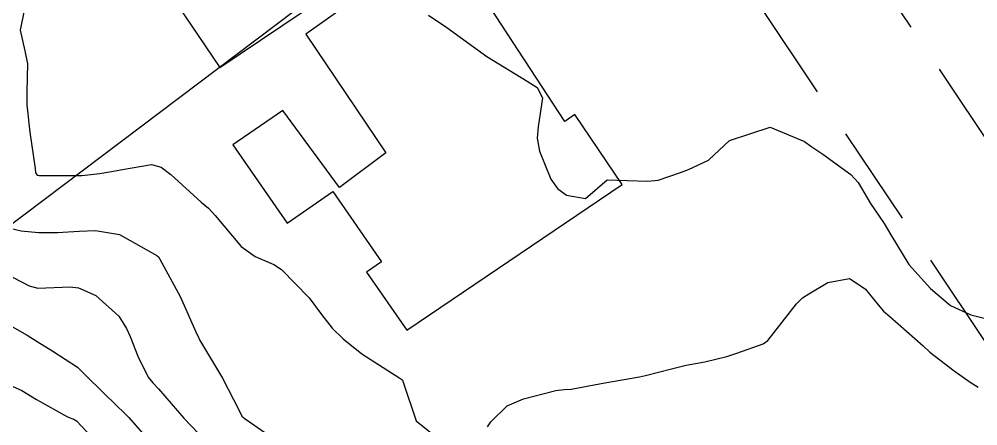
# Model space of a CAD drawing. Header units: metres. Extents: x 298520 to 308411, y 7433745 to 7450750.
# Drawn here: x 301686.37 to 301733.62, y 7442630.5 to 7442650.54 of the extents above; entities that cross this region are included whole.
import ezdxf

# ---------------------------------------------------------------- set-up
doc = ezdxf.new("R2010")
doc.units = ezdxf.units.M
doc.header["$LTSCALE"] = 10
doc.linetypes.add('CONTINUO', pattern=[0])
doc.linetypes.add('DASHED', pattern=[0.75, 0.5, -0.25])
for name, color, linetype in [('Curvas de Nivel 1m', 11, 'Continuous'), ('Curvas de Nivel 5m', 15, 'Continuous'), ('Edificações', 30, 'Continuous'), ('TEXTO', 45, 'Continuous'), ('Vias Secundárias', 230, 'DASHED')]:
    doc.layers.add(name, color=color, linetype=linetype)

msp = doc.modelspace()

# ---------------------------------------------------------------- linework, layer by layer
at = {"layer": 'Curvas de Nivel 1m', "flags": 128}
for points, elevation in [([(301686.618, 7442650.973), (301686.419, 7442649.994), (301686.645, 7442648.972), (301686.777, 7442648.33), (301686.748, 7442646.97), (301686.75, 7442646.323), (301686.891, 7442644.967), (301687.146, 7442643.173), (301687.17, 7442642.963), (301687.249, 7442642.859), (301687.352, 7442642.843), (301687.466, 7442642.844), (301689.352, 7442642.835), (301689.452, 7442642.839), (301690.343, 7442642.93), (301691.199, 7442643.078), (301691.356, 7442643.117), (301692.886, 7442643.372), (301693.358, 7442643.246), (301693.836, 7442642.885), (301695.339, 7442641.521), (301695.7, 7442641.228), (301696.029, 7442640.863), (301697.31, 7442639.342), (301697.995, 7442638.84), (301698.921, 7442638.447), (301699.297, 7442638.205), (301700.654, 7442636.806), (301701.275, 7442635.99), (301701.798, 7442635.322), (301702.34, 7442634.784), (301703.252, 7442634.047), (301705.13, 7442632.856), (301705.233, 7442632.782), (301705.263, 7442632.75), (301705.283, 7442632.699), (301705.934, 7442630.743), (301707.198, 7442629.725)], 698), ([(301706.546, 7442650.739), (301707.444, 7442650.123), (301709.423, 7442648.7), (301711.411, 7442647.49), (301711.902, 7442647.167), (301712.162, 7442646.669), (301711.948, 7442645.231), (301711.892, 7442644.672), (301712.009, 7442644.035), (301712.565, 7442642.662), (301712.893, 7442642.201), (301713.345, 7442641.862), (301714.281, 7442641.703), (301715.353, 7442642.63), (301717.352, 7442642.553), (301717.858, 7442642.602), (301718.96, 7442642.985), (301719.361, 7442643.133), (301720.341, 7442643.598), (301721.383, 7442644.56), (301723.39, 7442645.224), (301725.079, 7442644.513), (301725.38, 7442644.288), (301725.986, 7442643.891), (301727.359, 7442642.893), (301727.717, 7442642.485), (301728.329, 7442641.461), (301728.996, 7442640.465), (301729.325, 7442639.909), (301730.21, 7442638.451), (301731.291, 7442637.274), (301732.28, 7442636.43), (301733.278, 7442635.97), (301734.528, 7442635.654)], 697), ([(301685.327, 7442640.376), (301686.47, 7442640.118), (301687.324, 7442640.029), (301688.252, 7442640.023), (301689.324, 7442640.092), (301690.121, 7442640.132), (301691.318, 7442639.934), (301693.156, 7442638.892), (301693.233, 7442638.822), (301693.301, 7442638.714), (301694.299, 7442636.88), (301695.147, 7442634.988), (301695.197, 7442634.871), (301695.261, 7442634.734), (301696.394, 7442632.858), (301697.217, 7442631.264), (301697.346, 7442630.98), (301697.501, 7442630.846), (301698.526, 7442630.15)], 699), ([(301709.457, 7442630.449), (301709.619, 7442630.696), (301710.414, 7442631.495), (301711.224, 7442631.834), (301712.816, 7442632.244), (301713.229, 7442632.296), (301713.568, 7442632.308), (301715.233, 7442632.63), (301716.935, 7442632.916), (301717.238, 7442632.978), (301718.52, 7442633.314), (301719.247, 7442633.493), (301720.162, 7442633.658), (301721.253, 7442633.912), (301721.735, 7442634.076), (301723.041, 7442634.542), (301723.265, 7442634.71), (301724.684, 7442636.516), (301724.982, 7442636.817), (301725.288, 7442637.006), (301726.232, 7442637.562), (301727.296, 7442637.765), (301728.059, 7442637.246), (301728.699, 7442636.469), (301728.967, 7442636.152), (301729.277, 7442635.886), (301730.921, 7442634.443), (301731.258, 7442634.14), (301732.456, 7442633.217), (301733.237, 7442632.663), (301733.64, 7442632.414)], 698), ([(301685.806, 7442635.519), (301686.764, 7442634.967), (301687.258, 7442634.66), (301688.019, 7442634.184), (301689.24, 7442633.387), (301689.704, 7442632.935), (301691.218, 7442631.449), (301691.493, 7442631.193), (301691.768, 7442630.912), (301692.439, 7442630.135)], 701), ([(301685.231, 7442632.802), (301686.502, 7442632.247), (301687.221, 7442631.798), (301688.743, 7442630.945), (301689.087, 7442630.817), (301689.211, 7442630.735), (301690.906, 7442628.923)], 702)]:
    msp.add_lwpolyline(points, dxfattribs=dict(at, elevation=elevation))
at = {"layer": 'Curvas de Nivel 5m', "elevation": 700, "flags": 128}
msp.add_lwpolyline([(301685.301, 7442638.207), (301686.861, 7442637.395), (301687.288, 7442637.285), (301688.886, 7442637.347), (301689.288, 7442637.304), (301690.146, 7442636.931), (301691.273, 7442635.913), (301691.657, 7442635.304), (301691.832, 7442634.911), (301692.221, 7442633.933), (301692.726, 7442632.898), (301692.956, 7442632.62), (301693.227, 7442632.333), (301694.477, 7442630.877), (301695.205, 7442630.119)], dxfattribs=at)
at = {"layer": 'Edificações'}
for points in [[(301698.84, 7442655.256), (301693.771, 7442651.831), (301696.255, 7442648.154), (301701.324, 7442651.579)], [(301699.354, 7442646.038), (301696.9, 7442644.342), (301699.567, 7442640.485), (301701.832, 7442642.051), (301704.225, 7442638.59), (301704.225, 7442638.59), (301703.488, 7442638.081), (301705.468, 7442635.217), (301716.086, 7442642.395), (301713.76, 7442645.835), (301713.258, 7442645.496), (301707.3, 7442654.633), (301700.498, 7442649.798), (301704.442, 7442643.961), (301702.154, 7442642.253)]]:
    msp.add_lwpolyline(points, close=True, dxfattribs=at)
at = {"layer": 'TEXTO', "linetype": 'CONTINUO'}
msp.add_polyline3d([(301685.657, 7442640.196, 0), (301835.458, 7442753.134, 0)], dxfattribs=at)
at = {"layer": 'Vias Secundárias'}
for points in [[(301465.55, 7442973.319, 0), (301478.59, 7442967.28, -0.011668)], [(301690.686, 7442835.303, 0.043793), (301670.138, 7442824.056, -0.013435), (301651.935, 7442812.607, -0.009874), (301637.57, 7442804.48, 0.420683), (301635.233, 7442796.333), (301651.704, 7442767.373), (301659.223, 7442754.209), (301661.978, 7442749.555), (301665.69, 7442743.267), (301672.107, 7442733.056), (301682.109, 7442717.01), (301696.57, 7442697.535), (301706.841, 7442683.398), (301727.525, 7442654.295), (301740.859, 7442634.438), (301767.476, 7442596.377, -0.0095), (301784.404, 7442571.164, -0.005665), (301795.819, 7442552.995, -0.02063), (301818.516, 7442512.263, 0.051622), (301828.616, 7442496.514), (301835.663, 7442484.078), (301850.182, 7442458.315)], [(301629.093, 7442799.783), (301654.595, 7442754.913), (301657.416, 7442749.95), (301657.933, 7442749.174), (301663.101, 7442740.383), (301669.051, 7442730.826), (301679.372, 7442714.891), (301693.687, 7442695.159), (301702.293, 7442680.13), (301722.917, 7442651.112), (301736.239, 7442631.272), (301762.887, 7442593.167, -0.0095), (301779.696, 7442568.132, -0.005665), (301791.044, 7442550.07, -0.02063), (301813.516, 7442509.741, 0.051622)]]:
    msp.add_lwpolyline(points, format="xyb", dxfattribs=at)

doc.saveas('drawing.dxf')
